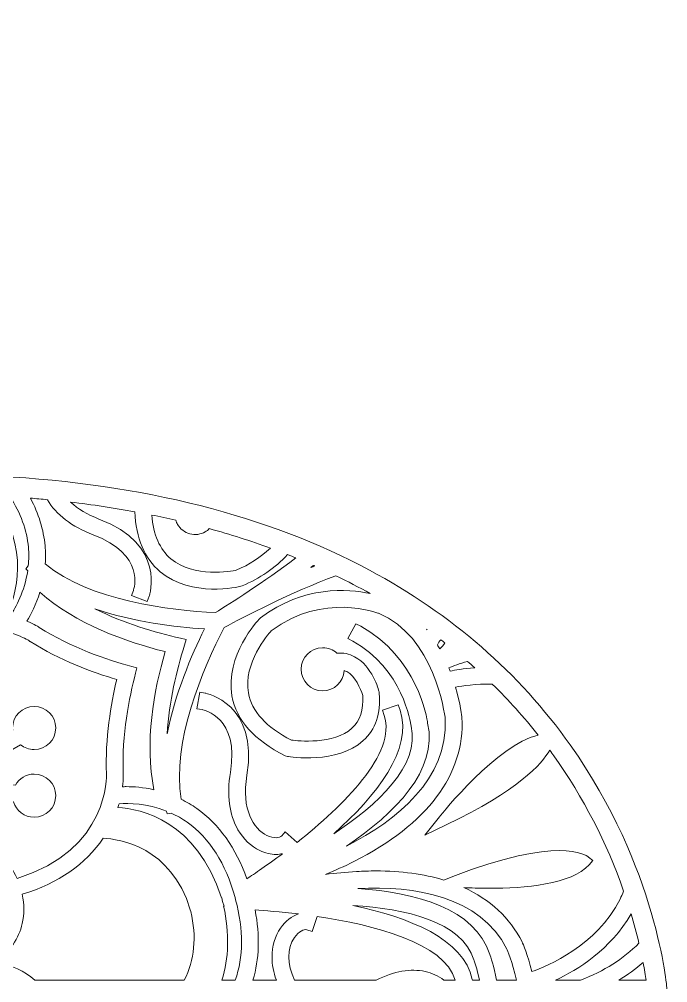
# Model space of a CAD drawing. Extents: x 207 to 1713, y -1033 to -34.
# Drawn here: x 1533.1 to 1712.7, y -301.2 to -34.3 of the extents above; entities that cross this region are included whole.
import ezdxf

# ---------------------------------------------------------------- set-up
doc = ezdxf.new("R2010")
doc.units = 0
doc.header["$MEASUREMENT"] = 0
doc.layers.add('Layer 1', color=7, linetype='Continuous', lineweight=0)

# ---------------------------------------------------------------- blocks, each defined once
blk = doc.blocks.new('Block_6')
at = {"layer": 'Layer 1'}
for points, knots in [([(1712.47, -303.02), (1712.44, -302.59), (1709.79, -269.26), (1685.66, -235.3), (1671.5, -215.36), (1652.81, -199.09), (1630.13, -186.93), (1601.89, -171.79), (1567.35, -163.04), (1527.46, -160.92), (1439.06, -156.22), (1392.28, -126.01), (1368.61, -101.48), (1343.25, -75.2), (1338.27, -49.52), (1338.22, -49.27), (1338.22, -49.27), (1335.54, -34.34), (1335.54, -34.34), (1335.54, -34.34), (1332.85, -49.27), (1332.85, -49.27), (1332.8, -49.52), (1327.82, -75.2), (1302.46, -101.48), (1278.79, -126.01), (1232.01, -156.22), (1143.61, -160.92), (1103.72, -163.04), (1069.18, -171.79), (1040.94, -186.93), (1018.26, -199.09), (999.57, -215.36), (985.41, -235.3), (961.24, -269.31), (958.62, -302.69), (958.6, -303.02), (958.6, -303.02), (958.39, -305.95), (958.39, -305.95), (958.39, -305.95), (1712.68, -305.95), (1712.68, -305.95), (1712.68, -305.95), (1712.47, -303.02), (1712.47, -303.02)], [0, 0, 0, 0, 1, 1, 1, 2, 2, 2, 3, 3, 3, 4, 4, 4, 5, 5, 5, 6, 6, 6, 7, 7, 7, 8, 8, 8, 9, 9, 9, 10, 10, 10, 11, 11, 11, 12, 12, 12, 13, 13, 13, 14, 14, 14, 15, 15, 15, 15]), ([(1535.59, -185.73), (1535.59, -185.73), (1534.88, -186.58), (1534.88, -186.58), (1534.88, -186.58), (1535.43, -187.07), (1535.43, -187.07), (1534.58, -192.85), (1532.12, -197.26), (1530.63, -199.49), (1530.28, -199.4), (1529.92, -199.32), (1529.57, -199.24), (1532.13, -194.09), (1536.47, -181.19), (1525.78, -166.3), (1526.24, -166.33), (1526.71, -166.35), (1527.18, -166.38), (1528.31, -166.44), (1529.45, -166.5), (1530.57, -166.57), (1533.49, -171.15), (1535.19, -175.86), (1535.62, -180.59), (1535.77, -182.28), (1535.76, -184.01), (1535.59, -185.73)], [0, 0, 0, 0, 1, 1, 1, 2, 2, 2, 3, 3, 3, 4, 4, 4, 5, 5, 5, 6, 6, 6, 7, 7, 7, 8, 8, 8, 9, 9, 9, 9]), ([(1564.71, -192.56), (1564.71, -192.56), (1564.2, -193.96), (1564.2, -193.96), (1564.2, -193.96), (1568.56, -195.56), (1568.56, -195.56), (1568.56, -195.56), (1569.07, -194.14), (1569.07, -194.14), (1569.12, -193.99), (1573.95, -179.79), (1555.17, -172.76), (1551.93, -171.54), (1549.27, -169.96), (1547.3, -168.08), (1553.36, -168.79), (1559.33, -169.69), (1565.11, -170.75), (1565.4, -178.09), (1567.76, -183.67), (1572.13, -187.35), (1580.79, -194.62), (1593.91, -191.53), (1594.47, -191.4), (1594.47, -191.4), (1594.82, -191.28), (1594.82, -191.28), (1599.69, -189.23), (1603.92, -186.31), (1607.42, -182.61), (1608.17, -182.91), (1608.93, -183.21), (1609.68, -183.52), (1600.78, -190.28), (1591.54, -196.15), (1587.45, -198.69), (1574.83, -198.05), (1552.57, -195.43), (1540.3, -185.18), (1540.41, -183.51), (1540.39, -181.84), (1540.24, -180.19), (1539.84, -175.72), (1538.48, -171.29), (1536.18, -166.98), (1537.76, -167.11), (1539.33, -167.25), (1540.87, -167.4), (1543.28, -171.54), (1547.66, -174.9), (1553.54, -177.1), (1568.11, -182.55), (1564.85, -192.15), (1564.71, -192.56)], [0, 0, 0, 0, 1, 1, 1, 2, 2, 2, 3, 3, 3, 4, 4, 4, 5, 5, 5, 6, 6, 6, 7, 7, 7, 8, 8, 8, 9, 9, 9, 10, 10, 10, 11, 11, 11, 12, 12, 12, 13, 13, 13, 14, 14, 14, 15, 15, 15, 16, 16, 16, 17, 17, 17, 18, 18, 18, 18]), ([(1593.21, -186.92), (1591.87, -187.2), (1581.47, -189.13), (1575.11, -183.79), (1571.99, -181.17), (1570.21, -177.09), (1569.81, -171.65), (1572.03, -172.11), (1574.26, -172.59), (1576.44, -173.09), (1576.56, -173.5), (1576.73, -173.88), (1576.94, -174.24), (1577.69, -175.54), (1578.9, -176.47), (1580.34, -176.86), (1581.79, -177.24), (1583.3, -177.05), (1584.6, -176.3), (1585.01, -176.06), (1585.39, -175.77), (1585.72, -175.43), (1591.52, -177.02), (1597.2, -178.83), (1602.65, -180.81), (1599.94, -183.35), (1596.77, -185.4), (1593.21, -186.92)], [0, 0, 0, 0, 1, 1, 1, 2, 2, 2, 3, 3, 3, 4, 4, 4, 5, 5, 5, 6, 6, 6, 7, 7, 7, 8, 8, 8, 9, 9, 9, 9]), ([(1613.86, -186.18), (1614.11, -185.99), (1614.36, -185.8), (1614.6, -185.6), (1614.71, -185.65), (1614.82, -185.7), (1614.93, -185.75), (1614.58, -185.89), (1614.22, -186.03), (1613.86, -186.18)], [0, 0, 0, 0, 1, 1, 1, 2, 2, 2, 3, 3, 3, 3]), ([(1599.93, -200.12), (1599.93, -200.12), (1599.65, -200.37), (1599.65, -200.37), (1599.25, -200.78), (1590.02, -210.6), (1591.99, -221.74), (1593.18, -228.48), (1598.16, -234.06), (1606.78, -238.32), (1606.78, -238.32), (1607.42, -238.53), (1607.42, -238.53), (1607.98, -238.62), (1621.15, -240.76), (1628.37, -234.14), (1631.76, -231.03), (1633.26, -226.63), (1632.81, -221.05), (1632.81, -221.05), (1632.75, -220.67), (1632.75, -220.67), (1632.57, -219.95), (1630.85, -213.53), (1625.97, -210.92), (1624.43, -210.1), (1622.79, -209.77), (1621.07, -209.9), (1620.01, -208.97), (1618.64, -208.4), (1617.12, -208.4), (1613.83, -208.4), (1611.15, -211.08), (1611.15, -214.38), (1611.15, -217.67), (1613.83, -220.35), (1617.12, -220.35), (1620.3, -220.35), (1622.89, -217.87), (1623.08, -214.74), (1623.32, -214.82), (1623.55, -214.89), (1623.77, -215.01), (1626.12, -216.27), (1627.64, -219.7), (1628.21, -221.64), (1628.48, -225.61), (1627.48, -228.66), (1625.24, -230.71), (1620.24, -235.3), (1610.2, -234.22), (1608.51, -234), (1601.49, -230.45), (1597.47, -226.06), (1596.56, -220.94), (1595.11, -212.76), (1601.98, -204.72), (1602.89, -203.7), (1617.34, -192.9), (1632.43, -198.81), (1632.58, -198.87), (1648.04, -205.16), (1650.9, -226.66), (1651.08, -228.14), (1651.88, -244.78), (1637.75, -256.17), (1623.74, -263.33), (1637.15, -254.31), (1649.11, -242.32), (1646.2, -229.28), (1646.01, -227.9), (1643.29, -210.99), (1627.66, -202.48), (1627.66, -202.48), (1626.34, -201.76), (1626.34, -201.76), (1626.34, -201.76), (1624.12, -205.84), (1624.12, -205.84), (1624.12, -205.84), (1625.44, -206.55), (1625.44, -206.55), (1639.25, -214.07), (1641.53, -229.39), (1641.63, -230.04), (1641.63, -230.04), (1641.65, -230.16), (1641.65, -230.16), (1644.12, -241.07), (1632.27, -251.96), (1620.2, -259.96), (1631.89, -249.49), (1642.23, -236.56), (1638.54, -225.67), (1638.54, -225.67), (1638.06, -224.26), (1638.06, -224.26), (1638.06, -224.26), (1633.67, -225.74), (1633.67, -225.74), (1633.67, -225.74), (1634.15, -227.16), (1634.15, -227.16), (1637.71, -237.7), (1622.71, -252.28), (1610.06, -262.32), (1610.06, -262.32), (1606.77, -259.41), (1606.77, -259.41), (1606.77, -259.41), (1605.78, -260.53), (1605.78, -260.53), (1605.23, -261.15), (1603.55, -261.27), (1601.7, -260.39), (1597.97, -258.6), (1594.55, -253.29), (1596.14, -243.73), (1599.46, -223.84), (1584.72, -221.02), (1584.57, -220.99), (1584.57, -220.99), (1583.1, -220.74), (1583.1, -220.74), (1583.1, -220.74), (1582.3, -225.3), (1582.3, -225.3), (1582.3, -225.3), (1583.76, -225.56), (1583.76, -225.56), (1584.19, -225.64), (1594.13, -227.61), (1591.57, -242.96), (1590.53, -249.17), (1591.25, -254.66), (1593.65, -258.81), (1595.15, -261.41), (1597.24, -263.4), (1599.7, -264.57), (1601.22, -265.3), (1602.78, -265.66), (1604.22, -265.66), (1604.84, -265.66), (1605.42, -265.58), (1605.99, -265.46), (1601.83, -268.58), (1598.23, -271.03), (1596.11, -272.44), (1593.11, -263.86), (1588.45, -257.31), (1582.24, -252.93), (1580.89, -251.98), (1579.45, -251.13), (1577.95, -250.39), (1575.21, -234.64), (1584.07, -214.05), (1589.83, -202.81), (1595.33, -199.85), (1608.4, -193.07), (1620.8, -188.46), (1624.04, -190.03), (1627.21, -191.68), (1630.31, -193.42), (1624.14, -192.08), (1611.84, -191.11), (1599.93, -200.12)], [0, 0, 0, 0, 1, 1, 1, 2, 2, 2, 3, 3, 3, 4, 4, 4, 5, 5, 5, 6, 6, 6, 7, 7, 7, 8, 8, 8, 9, 9, 9, 10, 10, 10, 11, 11, 11, 12, 12, 12, 13, 13, 13, 14, 14, 14, 15, 15, 15, 16, 16, 16, 17, 17, 17, 18, 18, 18, 19, 19, 19, 20, 20, 20, 21, 21, 21, 22, 22, 22, 23, 23, 23, 24, 24, 24, 25, 25, 25, 26, 26, 26, 27, 27, 27, 28, 28, 28, 29, 29, 29, 30, 30, 30, 31, 31, 31, 32, 32, 32, 33, 33, 33, 34, 34, 34, 35, 35, 35, 36, 36, 36, 37, 37, 37, 38, 38, 38, 39, 39, 39, 40, 40, 40, 41, 41, 41, 42, 42, 42, 43, 43, 43, 44, 44, 44, 45, 45, 45, 46, 46, 46, 47, 47, 47, 48, 48, 48, 49, 49, 49, 50, 50, 50, 51, 51, 51, 52, 52, 52, 53, 53, 53, 54, 54, 54, 55, 55, 55, 55]), ([(1570.4, -247.73), (1567.46, -247.08), (1564.8, -246.89), (1562.71, -246.89), (1562.34, -246.89), (1562, -246.9), (1561.67, -246.91), (1561.96, -244.6), (1561.88, -243.15), (1561.88, -243.1), (1561.44, -232.58), (1563.51, -222.25), (1565.32, -215.43), (1565.32, -215.43), (1565.7, -213.99), (1565.7, -213.99), (1565.7, -213.99), (1564.27, -213.6), (1564.27, -213.6), (1557.46, -211.76), (1547.47, -208.38), (1538.61, -202.77), (1538.6, -202.76), (1537.38, -201.95), (1535.18, -201.02), (1536.34, -199.15), (1537.76, -196.43), (1538.83, -193.05), (1548.7, -201.84), (1562.69, -206.8), (1573.47, -209.5), (1570.42, -220.19), (1567.72, -234.79), (1570.4, -247.73)], [0, 0, 0, 0, 1, 1, 1, 2, 2, 2, 3, 3, 3, 4, 4, 4, 5, 5, 5, 6, 6, 6, 7, 7, 7, 8, 8, 8, 9, 9, 9, 10, 10, 10, 11, 11, 11, 11]), ([(1557.24, -243.34), (1557.25, -243.56), (1558.15, -264.42), (1532.47, -272.31), (1531.35, -269.78), (1530.1, -268.08), (1529.84, -267.74), (1522.85, -257.12), (1507.73, -257.19), (1491.83, -261.26), (1505.34, -255.33), (1520.84, -250.07), (1531.5, -251.08), (1532.23, -253.55), (1534.52, -255.35), (1537.23, -255.35), (1540.52, -255.35), (1543.2, -252.67), (1543.2, -249.38), (1543.2, -246.08), (1540.52, -243.4), (1537.23, -243.4), (1534.99, -243.4), (1533.04, -244.63), (1532.02, -246.45), (1525.62, -245.84), (1517.43, -247.12), (1507.51, -250.25), (1507.51, -250.25), (1533.47, -235.27), (1533.47, -235.27), (1534.49, -236.1), (1535.8, -236.61), (1537.23, -236.61), (1540.52, -236.61), (1543.2, -233.92), (1543.2, -230.63), (1543.2, -227.33), (1540.52, -224.65), (1537.23, -224.65), (1533.93, -224.65), (1531.25, -227.33), (1531.25, -230.63), (1531.25, -230.82), (1531.26, -231.01), (1531.28, -231.19), (1531.28, -231.19), (1505.2, -246.25), (1505.2, -246.25), (1513.66, -238.51), (1519.1, -231.46), (1521.48, -225.16), (1521.63, -225.17), (1521.78, -225.19), (1521.93, -225.19), (1525.23, -225.19), (1527.91, -222.5), (1527.91, -219.21), (1527.91, -215.91), (1525.23, -213.23), (1521.93, -213.23), (1518.64, -213.23), (1515.96, -215.91), (1515.96, -219.21), (1515.96, -220.65), (1516.47, -221.98), (1517.33, -223.01), (1513.79, -233.26), (1500.56, -244.97), (1487.82, -254.33), (1499.3, -242.59), (1506.92, -229.53), (1501.22, -218.18), (1501.05, -217.76), (1500.22, -215.84), (1498.58, -213.6), (1518.23, -195.3), (1535.32, -206.16), (1536.05, -206.64), (1536.05, -206.64), (1536.08, -206.66), (1536.08, -206.66), (1544.35, -211.9), (1553.47, -215.25), (1560.09, -217.23), (1558.49, -223.95), (1556.84, -233.53), (1557.24, -243.34)], [0, 0, 0, 0, 1, 1, 1, 2, 2, 2, 3, 3, 3, 4, 4, 4, 5, 5, 5, 6, 6, 6, 7, 7, 7, 8, 8, 8, 9, 9, 9, 10, 10, 10, 11, 11, 11, 12, 12, 12, 13, 13, 13, 14, 14, 14, 15, 15, 15, 16, 16, 16, 17, 17, 17, 18, 18, 18, 19, 19, 19, 20, 20, 20, 21, 21, 21, 22, 22, 22, 23, 23, 23, 24, 24, 24, 25, 25, 25, 26, 26, 26, 27, 27, 27, 28, 28, 28, 29, 29, 29, 29]), ([(1577.75, -205.76), (1570.64, -204.17), (1562, -201.62), (1554.07, -197.64), (1564.67, -201.26), (1576.24, -202.67), (1584.39, -203.2), (1580.77, -210.53), (1576.21, -221.24), (1574.04, -232.23), (1574.56, -223.38), (1576.68, -214.62), (1578.86, -207.67), (1578.86, -207.67), (1579.34, -206.11), (1579.34, -206.11), (1579.34, -206.11), (1577.75, -205.76), (1577.75, -205.76)], [0, 0, 0, 0, 1, 1, 1, 2, 2, 2, 3, 3, 3, 4, 4, 4, 5, 5, 5, 6, 6, 6, 6]), ([(1645.85, -203.26), (1645.92, -203.31), (1646, -203.36), (1646.07, -203.42), (1646.06, -203.44), (1646.04, -203.46), (1646.03, -203.48), (1645.97, -203.41), (1645.91, -203.33), (1645.85, -203.26)], [0, 0, 0, 0, 1, 1, 1, 2, 2, 2, 3, 3, 3, 3]), ([(1649.57, -208.76), (1649.35, -208.36), (1649.11, -207.96), (1648.88, -207.57), (1649.18, -207.13), (1649.49, -206.67), (1649.81, -206.18), (1650.21, -206.48), (1650.6, -206.78), (1650.99, -207.08), (1650.52, -207.66), (1650.05, -208.22), (1649.57, -208.76)], [0, 0, 0, 0, 1, 1, 1, 2, 2, 2, 3, 3, 3, 4, 4, 4, 4]), ([(1652.06, -213.96), (1653.27, -213.48), (1655.04, -212.83), (1657.22, -212.19), (1657.89, -212.77), (1658.56, -213.36), (1659.23, -213.95), (1656.12, -214.18), (1653.71, -214.62), (1652.43, -214.89), (1652.32, -214.58), (1652.19, -214.27), (1652.06, -213.96)], [0, 0, 0, 0, 1, 1, 1, 2, 2, 2, 3, 3, 3, 4, 4, 4, 4]), ([(1649.49, -255.23), (1649.49, -255.23), (1645.46, -260.3), (1645.46, -260.3), (1645.46, -260.3), (1651.31, -257.51), (1651.31, -257.51), (1671.27, -247.99), (1677.83, -240.64), (1679.99, -236.78), (1680.37, -237.31), (1680.76, -237.83), (1681.14, -238.36), (1689.28, -249.81), (1695.79, -262.4), (1700.48, -275.81), (1700.13, -276.66), (1699.81, -277.38), (1699.48, -278.05), (1693.03, -290.97), (1679.3, -296.64), (1675.05, -298.13), (1673.93, -293.52), (1672.56, -290.37), (1672.35, -289.9), (1668.9, -283.18), (1663.46, -278.15), (1656.23, -274.85), (1657.99, -274.95), (1660.47, -275.04), (1663.34, -275.04), (1672.74, -275.04), (1686.17, -274.01), (1690.92, -268.53), (1690.92, -268.53), (1691.92, -267.37), (1691.92, -267.37), (1691.92, -267.37), (1690.75, -266.4), (1690.75, -266.4), (1689.97, -265.76), (1682.38, -260.48), (1653.14, -271.79), (1653.14, -271.79), (1650.64, -272.76), (1650.64, -272.76), (1645.15, -271.1), (1638.86, -270.24), (1631.81, -270.24), (1630.09, -270.24), (1628.33, -270.29), (1626.52, -270.39), (1623.57, -270.56), (1620.68, -270.84), (1617.92, -271.21), (1620.5, -270.14), (1623.14, -268.95), (1625.78, -267.62), (1646.14, -257.32), (1656.5, -243.56), (1655.7, -227.73), (1655.68, -227.52), (1655.3, -224.02), (1653.93, -219.33), (1655.81, -218.97), (1659.53, -218.42), (1664.1, -218.5), (1668.65, -222.94), (1672.9, -227.66), (1676.79, -232.59), (1665.51, -235.24), (1650.19, -254.34), (1649.49, -255.23)], [0, 0, 0, 0, 1, 1, 1, 2, 2, 2, 3, 3, 3, 4, 4, 4, 5, 5, 5, 6, 6, 6, 7, 7, 7, 8, 8, 8, 9, 9, 9, 10, 10, 10, 11, 11, 11, 12, 12, 12, 13, 13, 13, 14, 14, 14, 15, 15, 15, 16, 16, 16, 17, 17, 17, 18, 18, 18, 19, 19, 19, 20, 20, 20, 21, 21, 21, 22, 22, 22, 23, 23, 23, 24, 24, 24, 24]), ([(1589.7, -280), (1589.7, -280), (1589.8, -279.97), (1589.8, -279.97), (1589.8, -279.97), (1589.41, -278.71), (1589.41, -278.71), (1589.41, -278.71), (1589.18, -277.68), (1589.18, -277.68), (1589.18, -277.68), (1589.1, -277.7), (1589.1, -277.7), (1582.18, -256.25), (1566.75, -253.04), (1560.41, -252.65), (1560.52, -252.31), (1560.62, -251.96), (1560.72, -251.61), (1563.4, -251.43), (1568.46, -251.51), (1573.9, -253.67), (1573.9, -253.67), (1574.09, -254.45), (1574.09, -254.45), (1574.09, -254.45), (1575.15, -254.2), (1575.15, -254.2), (1576.72, -254.92), (1578.21, -255.77), (1579.59, -256.74), (1585.81, -261.13), (1590.27, -268.15), (1592.86, -277.61), (1592.86, -277.61), (1593.02, -278.2), (1593.02, -278.2), (1595.22, -286.59), (1595.19, -294.09), (1592.93, -300.49), (1592.93, -300.49), (1589.21, -300.49), (1589.21, -300.49), (1591.17, -294.46), (1591.33, -287.58), (1589.7, -280)], [0, 0, 0, 0, 1, 1, 1, 2, 2, 2, 3, 3, 3, 4, 4, 4, 5, 5, 5, 6, 6, 6, 7, 7, 7, 8, 8, 8, 9, 9, 9, 10, 10, 10, 11, 11, 11, 12, 12, 12, 13, 13, 13, 14, 14, 14, 15, 15, 15, 15]), ([(1533.92, -284.81), (1534.53, -282.22), (1534.53, -279.5), (1533.93, -276.71), (1543.97, -273.62), (1551.5, -268.39), (1556.33, -261.17), (1560.82, -261.39), (1575.23, -263.5), (1580.45, -280.98), (1580.45, -280.98), (1580.59, -281.48), (1580.59, -281.48), (1582.26, -288.5), (1581.66, -294.9), (1578.81, -300.49), (1578.81, -300.49), (1537.38, -300.49), (1537.38, -300.49), (1534.6, -297.97), (1530.99, -296.36), (1526.6, -295.68), (1530.5, -292.55), (1532.96, -288.91), (1533.92, -284.81)], [0, 0, 0, 0, 1, 1, 1, 2, 2, 2, 3, 3, 3, 4, 4, 4, 5, 5, 5, 6, 6, 6, 7, 7, 7, 8, 8, 8, 8]), ([(1626.87, -275.12), (1642.61, -274.31), (1660.57, -277.09), (1668.16, -291.89), (1668.18, -291.93), (1669.69, -295.43), (1670.78, -300.49), (1670.78, -300.49), (1665.24, -300.49), (1665.24, -300.49), (1664.59, -296.55), (1663.58, -293.89), (1663.38, -293.39), (1659.38, -280.63), (1643.01, -276.22), (1626.87, -275.12)], [0, 0, 0, 0, 1, 1, 1, 2, 2, 2, 3, 3, 3, 4, 4, 4, 5, 5, 5, 5]), ([(1625.52, -279.82), (1639.97, -280.7), (1655.68, -284.21), (1659, -294.89), (1659, -294.89), (1659.04, -295.01), (1659.04, -295.01), (1659.08, -295.11), (1659.92, -297.22), (1660.53, -300.49), (1660.53, -300.49), (1658.58, -300.49), (1658.58, -300.49), (1658.58, -300.49), (1658.55, -300.34), (1658.55, -300.34), (1656.29, -289.06), (1640.88, -283.03), (1625.52, -279.82)], [0, 0, 0, 0, 1, 1, 1, 2, 2, 2, 3, 3, 3, 4, 4, 4, 5, 5, 5, 6, 6, 6, 6]), ([(1604.29, -300.49), (1604.29, -300.49), (1597.81, -300.49), (1597.81, -300.49), (1599.55, -294.65), (1599.76, -288.13), (1598.41, -281.05), (1600.96, -281.21), (1605.29, -281.53), (1610.44, -282.16), (1608.6, -282.73), (1606.82, -284.09), (1605.46, -286.07), (1603.92, -288.31), (1603.1, -291.08), (1603.1, -294.08), (1603.1, -296.17), (1603.5, -298.32), (1604.29, -300.49)], [0, 0, 0, 0, 1, 1, 1, 2, 2, 2, 3, 3, 3, 4, 4, 4, 5, 5, 5, 6, 6, 6, 6]), ([(1609.29, -288.69), (1610.45, -287), (1611.96, -286.27), (1612.75, -286.53), (1612.75, -286.53), (1614.17, -287.01), (1614.17, -287.01), (1614.17, -287.01), (1615.56, -282.84), (1615.56, -282.84), (1631.16, -285.15), (1650.87, -290.09), (1653.82, -300.49), (1653.82, -300.49), (1650.68, -300.49), (1650.68, -300.49), (1649.12, -299.31), (1647.39, -298.5), (1645.51, -298.09), (1641.5, -297.2), (1636.92, -298.01), (1631.91, -300.49), (1631.91, -300.49), (1609.32, -300.49), (1609.32, -300.49), (1607.25, -296.06), (1607.22, -291.7), (1609.29, -288.69)], [0, 0, 0, 0, 1, 1, 1, 2, 2, 2, 3, 3, 3, 4, 4, 4, 5, 5, 5, 6, 6, 6, 7, 7, 7, 8, 8, 8, 9, 9, 9, 9]), ([(1704.71, -290.25), (1700.47, -294.57), (1695.03, -298.01), (1688.51, -300.49), (1688.51, -300.49), (1681.6, -300.49), (1681.6, -300.49), (1687.78, -297.61), (1696.86, -291.98), (1702.54, -282.15), (1703.35, -284.86), (1704.08, -287.57), (1704.71, -290.25)], [0, 0, 0, 0, 1, 1, 1, 2, 2, 2, 3, 3, 3, 4, 4, 4, 4]), ([(1706.68, -300.49), (1706.68, -300.49), (1699.11, -300.49), (1699.11, -300.49), (1701.56, -299.01), (1703.81, -297.36), (1705.85, -295.56), (1706.24, -297.57), (1706.5, -299.24), (1706.68, -300.49)], [0, 0, 0, 0, 1, 1, 1, 2, 2, 2, 3, 3, 3, 3])]:
    blk.add_open_spline(points, degree=3, knots=knots, dxfattribs=at)

msp = doc.modelspace()

# ---------------------------------------------------------------- block references
at = {"layer": 'Layer 1'}
msp.add_blockref('Block_6', (0, 0), dxfattribs=at)

doc.saveas('drawing.dxf')
